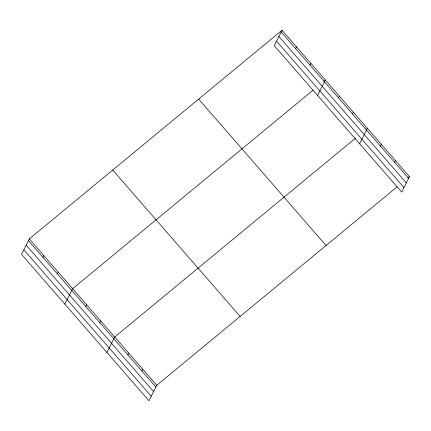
<?xml version="1.0" encoding="UTF-8"?>
<svg xmlns="http://www.w3.org/2000/svg" width="431" height="431" viewBox="0 0 431 431"><rect width="100%" height="100%" fill="white"/><g stroke="black" fill="none" stroke-linecap="round" stroke-linejoin="round"><path stroke-width="0.65" d="M282.036 30.24L274.261 45.691L401.681 192.091L409.45 176.64L282.036 30.24L29.319 238.909L21.55 254.36L148.964 400.76L156.739 385.309L397.096 186.844M42.879 257.248L43.763 255.502M57.323 273.841L58.201 272.096M64.871 304.135L72.64 288.689L312.998 90.219M85.78 306.538L86.658 304.792M99.793 322.641L100.671 320.896M106.92 352.445L114.689 336.999L355.564 138.103M127.824 354.848L128.707 353.102M295.596 48.579L296.474 46.834M141.842 370.956L142.72 369.205M310.034 65.173L310.913 63.427M317.588 95.466L325.357 80.015L323.81 81.292M338.491 97.869L339.369 96.124M352.51 113.973L353.388 112.227M359.632 143.776L367.401 128.33L365.86 129.602M380.541 146.179L381.419 144.433M394.554 162.282L395.432 160.537M407.904 177.917L409.45 176.64M281.152 31.991L408.572 178.386M278.879 36.511L406.298 182.911M276.535 41.166L403.955 187.566M198.637 99.103L326.057 245.503M112.717 170.051L240.132 316.451M29.319 238.909L156.739 385.309M28.441 240.66L155.86 387.06M26.167 245.18L153.581 391.58M23.824 249.84L151.243 396.24"/></g></svg>
